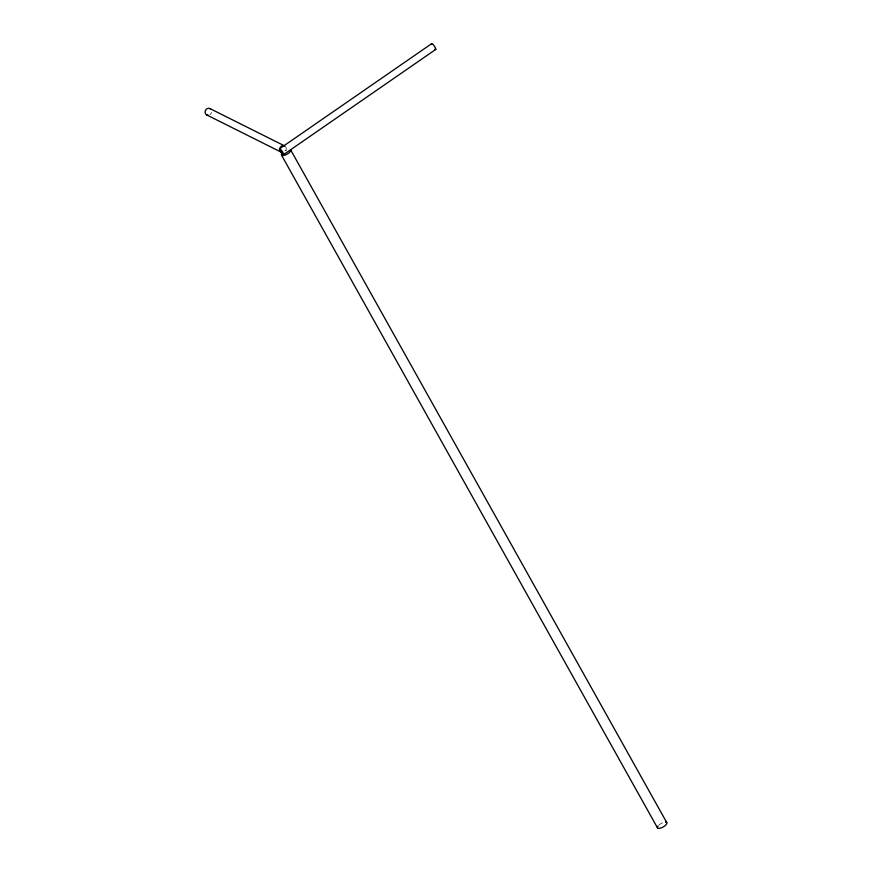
<?xml version="1.0" encoding="UTF-8"?>
<svg xmlns="http://www.w3.org/2000/svg" width="872" height="872" viewBox="0 0 872 872"><rect width="100%" height="100%" fill="white"/><g stroke="black" fill="none" stroke-linecap="round" stroke-linejoin="round"><path stroke-width="0.65" stroke-dasharray="4.36 3.27" d="M284.937 150.802A5.341 2.006 -29.2 0 1 286.169 150.158M658.818 825.184A5.341 2.006 -29.2 0 1 663.439 822.503M285.318 146.42A3.564 3.205 -63.4 0 1 285.275 151.346M211.515 112.401A3.564 3.205 -63.4 0 1 209.978 114.646"/><path stroke-width="1.31" d="M279.432 148.894L431.586 43.72M283.618 154.584L435.771 49.41M210.032 108.608L284.643 145.918A3.564 3.205 -63.4 0 0 279.967 147.978A3.564 3.205 -63.4 0 0 282.103 152.502M206.697 114.908L281.318 152.219M290.474 149.559L666.764 822.579M281.493 155.107L657.532 827.942M290.736 149.744A5.341 2.006 -29.2 0 1 285.438 154.965A5.341 2.006 -29.2 0 1 282.016 153.167M665.554 822.122A5.341 2.006 -29.2 0 1 665.761 825.065A5.341 2.006 -29.2 0 1 659.374 828.367A5.341 2.006 -29.2 0 1 658.044 826.002M431.553 44.036A3.564 0.818 55.3 0 1 434.616 46.499A3.564 0.818 55.3 0 1 434.877 49.17M208.332 115.246A3.564 3.205 -63.4 0 1 205.345 110.668A3.564 3.205 -63.4 0 1 210.697 109.109M279.759 150.322A3.564 0.818 55.3 0 0 283.444 154.704A3.564 0.818 55.3 0 0 281.373 150.202A3.564 0.818 55.3 0 0 279.759 150.322"/></g></svg>
